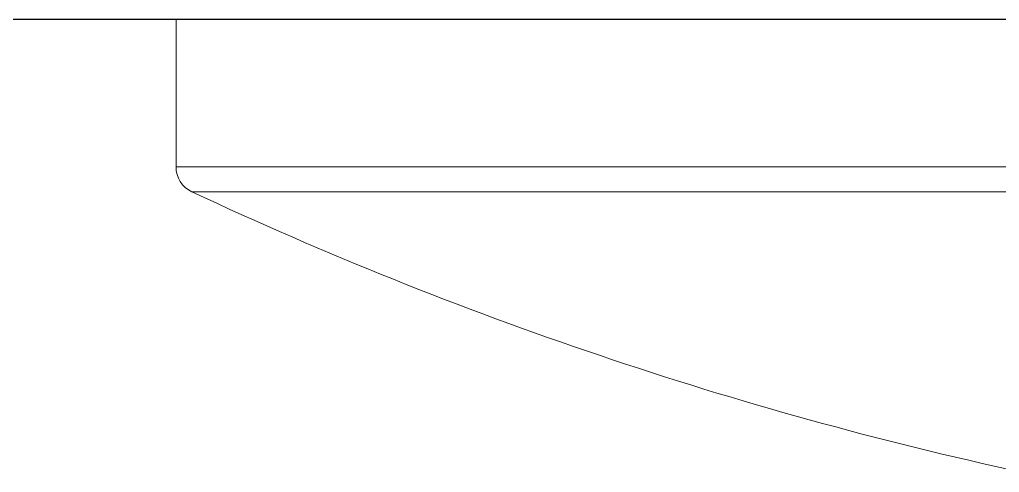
# Model space of a CAD drawing. Header units: millimetres. Extents: x 24023 to 24864, y 1163 to 1757.
# Drawn here: x 24143.09 to 24160.96, y 1512.55 to 1520.8 of the extents above; entities that cross this region are included whole.
import ezdxf

# ---------------------------------------------------------------- set-up
doc = ezdxf.new("R2010")
doc.units = ezdxf.units.MM
doc.layers.add('벽', color=2, linetype='Continuous')

msp = doc.modelspace()

# ---------------------------------------------------------------- linework, layer by layer
at = {"linetype": 'Continuous', "lineweight": 18}
for p, q in [((24145.946, 1520.798), (24145.946, 1518.115)), ((24193.064, 1520.798), (24145.946, 1520.798))]:
    msp.add_line(p, q, dxfattribs=at)
at = {"linetype": 'Continuous', "lineweight": 13}
for p, q in [((24193.064, 1518.115), (24145.946, 1518.115)), ((24192.849, 1517.662), (24146.234, 1517.662))]:
    msp.add_line(p, q, dxfattribs=at)
at = {"linetype": 'Continuous', "lineweight": 18}
for centre, radius, start, end in [((24146.446, 1518.115), 0.5, 180, 244.9417), ((24176.561, 1582.527), 71.604, 244.94174, 257.76269)]:
    msp.add_arc(centre, radius, start, end, dxfattribs=at)
at = {"layer": '벽'}
msp.add_line((24531.192, 1520.798), (24074.97, 1520.798), dxfattribs=at)

doc.saveas('drawing.dxf')
